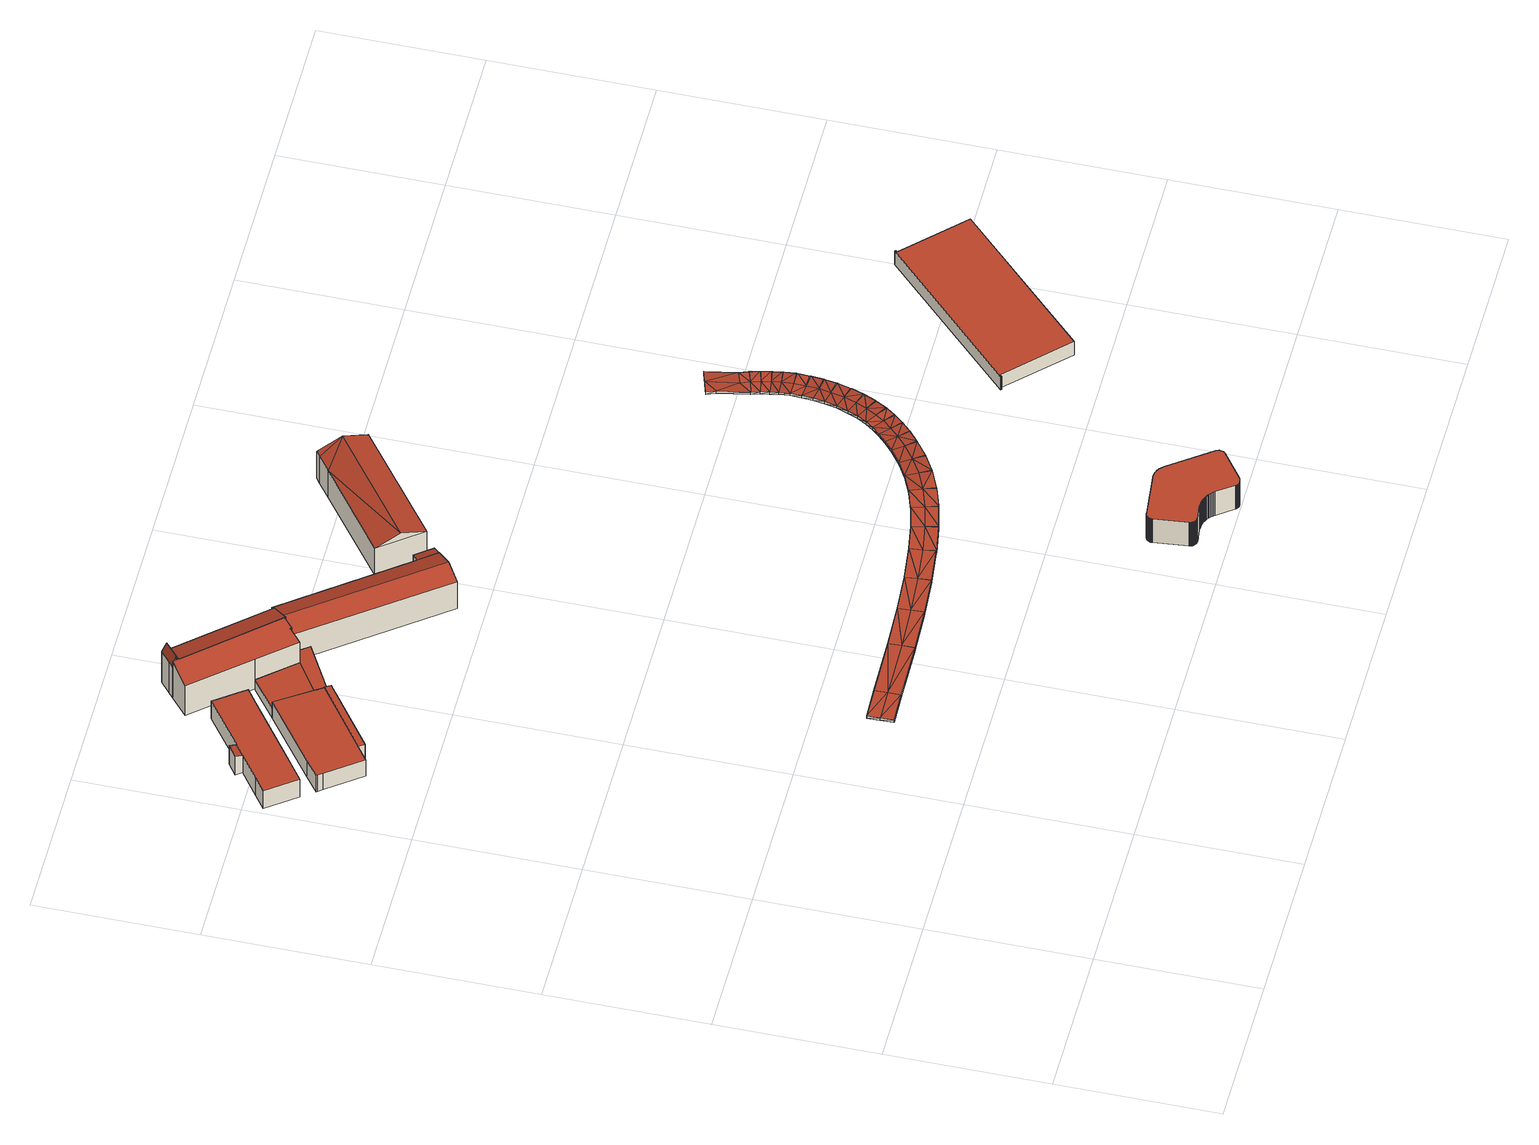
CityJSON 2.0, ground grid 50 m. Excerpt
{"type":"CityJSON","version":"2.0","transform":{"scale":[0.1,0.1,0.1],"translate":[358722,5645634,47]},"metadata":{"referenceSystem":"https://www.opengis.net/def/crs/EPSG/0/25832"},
"CityObjects":{
"building1":{"type":"Building","attributes":{"Gemeindeschluessel":"05315000","Geometrietyp2DReferenz":"3000","function":"31001_3021"},"children":["building1-1","building1-2"]},
"building1-1":{"type":"BuildingPart","attributes":{"roofType":"1000","measuredHeight":7.38},"parents":["building1"],"geometry":[{"type":"Solid","lod":"2","boundaries":[[[[0,1,2,3]],[[4,5,1,0]],[[6,7,5,4]],[[8,9,7,6]],[[10,11,9,8]],[[12,13,11,10]],[[14,15,13,12]],[[16,17,15,14]],[[18,19,17,16]],[[20,21,19,18]],[[22,23,21,20]],[[24,25,23,22]],[[22,20,18,16,14,12,10,8,6,4,0,3,24]],[[1,5,7,9,11,13,15,17,19,21,23,25,2]],[[3,2,25,24]]]],"semantics":{"surfaces":[{"type":"WallSurface"},{"type":"RoofSurface"},{"type":"GroundSurface"},{"type":"ClosureSurface"}],"values":[[0,0,0,0,0,0,0,0,0,0,0,0,1,2,3]]}}]},
"building1-2":{"type":"BuildingPart","attributes":{"roofType":"2100","measuredHeight":7.87},"parents":["building1"],"geometry":[{"type":"Solid","lod":"2","boundaries":[[[[3,2,26,27]],[[28,29,25,24]],[[27,26,29,28]],[[24,3,27,28]],[[2,25,29,26]],[[24,25,2,3]]]],"semantics":{"surfaces":[{"type":"WallSurface"},{"type":"RoofSurface"},{"type":"GroundSurface"},{"type":"ClosureSurface"}],"values":[[0,0,0,1,2,3]]}}]},
"building2":{"type":"Building","attributes":{"Gemeindeschluessel":"05315000","Geometrietyp2DReferenz":"3000","function":"51009_1610","roofType":"1000","measuredHeight":3.45},"geometry":[{"type":"Solid","lod":"2","boundaries":[[[[30,31,32,33]],[[34,35,31,30]],[[36,37,35,34]],[[38,39,37,36]],[[33,32,39,38]],[[36,34,30,33,38]],[[31,35,37,39,32]]]],"semantics":{"surfaces":[{"type":"WallSurface"},{"type":"RoofSurface"},{"type":"GroundSurface"}],"values":[[0,0,0,0,0,1,2]]}}]},
"building3":{"type":"Building","attributes":{"Gemeindeschluessel":"05315000","Geometrietyp2DReferenz":"3000","function":"31001_3021"},"children":["building3-1","building3-2","building3-3","building3-4","building3-5","building3-6","building3-7","building3-8"]},
"building3-1":{"type":"BuildingPart","attributes":{"roofType":"1000","measuredHeight":6.75},"parents":["building3"],"geometry":[{"type":"Solid","lod":"2","boundaries":[[[[40,41,42,43,44]],[[45,46,47,48,49]],[[50,51,52,53]],[[54,55,51,50]],[[56,57,55,54]],[[58,59,57,56]],[[44,43,59,58]],[[56,54,50,53,45,49,40,44,58]],[[42,47,46,52,51,55,57,59,43]],[[41,40,49,48]],[[47,42,41,48]],[[46,45,53,52]]]],"semantics":{"surfaces":[{"type":"WallSurface"},{"type":"RoofSurface"},{"type":"GroundSurface"},{"type":"ClosureSurface"}],"values":[[0,0,0,0,0,0,0,1,2,0,3,3]]}}]},
"building3-2":{"type":"BuildingPart","attributes":{"roofType":"1000","measuredHeight":6.95},"parents":["building3"],"geometry":[{"type":"Solid","lod":"2","boundaries":[[[[60,61,62,63]],[[64,53,52,61,60]],[[63,62,46,45,65]],[[64,60,63,65]],[[61,52,46,62]],[[65,45,53,64]],[[46,52,53,45]]]],"semantics":{"surfaces":[{"type":"WallSurface"},{"type":"RoofSurface"},{"type":"GroundSurface"},{"type":"ClosureSurface"}],"values":[[0,0,0,1,2,0,3]]}}]},
"building3-3":{"type":"BuildingPart","attributes":{"roofType":"2100","measuredHeight":15.3},"parents":["building3"],"geometry":[{"type":"Solid","lod":"2","boundaries":[[[[66,67,68,69]],[[70,71,72,67,66]],[[70,66,69,73,74,75,76,77]],[[68,67,72,78,79,80,81]],[[82,74,73]],[[68,81,82,73,69]],[[83,71,70,77,84]],[[79,78,83,84]],[[72,71,83,78]],[[84,77,76,85]],[[80,85,76,75,74,82,81]],[[80,79,84,85]]]],"semantics":{"surfaces":[{"type":"WallSurface"},{"type":"RoofSurface"},{"type":"GroundSurface"},{"type":"ClosureSurface"}],"values":[[0,0,1,2,0,3,0,3,3,0,3,3]]}}]},
"building3-4":{"type":"BuildingPart","attributes":{"roofType":"2100","measuredHeight":15.41},"parents":["building3"],"geometry":[{"type":"Solid","lod":"2","boundaries":[[[[86,87,88,89,90]],[[91,92,93,87,86]],[[94,95,96]],[[97,98,94,96]],[[99,100,101,98,97]],[[97,96,91,86,90,102,75,74,103,104,105,99]],[[88,87,93,94,98,101,106,81,80]],[[89,85,76,102,90]],[[88,80,85,89]],[[92,91,96,95]],[[94,93,92,95]],[[99,105,100]],[[103,74,82]],[[75,102,76]],[[81,82,74,75,76,85,80]],[[106,104,103,82,81]],[[101,100,105,104,106]]]],"semantics":{"surfaces":[{"type":"WallSurface"},{"type":"RoofSurface"},{"type":"GroundSurface"},{"type":"ClosureSurface"}],"values":[[0,0,0,0,0,1,2,0,3,0,3,0,0,0,3,3,3]]}}]},
"building3-5":{"type":"BuildingPart","attributes":{"roofType":"3100","measuredHeight":13.41},"parents":["building3"],"geometry":[{"type":"Solid","lod":"2","boundaries":[[[[107,108,109,110,111]],[[112,113,108,107]],[[89,88,113,112]],[[114,115,72,71]],[[116,117,118,115,114]],[[84,85,89,112,107,83]],[[111,116,114,71,83,107]],[[109,108,113,88,80,79,78,72,115,118]],[[110,117,116,111]],[[109,118,117,110]],[[88,89,85,80]],[[85,84,79,80]],[[79,84,83,78]],[[83,71,72,78]]]],"semantics":{"surfaces":[{"type":"WallSurface"},{"type":"RoofSurface"},{"type":"GroundSurface"},{"type":"ClosureSurface"}],"values":[[0,0,0,0,0,1,1,2,0,3,3,3,3,3]]}}]},
"building3-6":{"type":"BuildingPart","attributes":{"roofType":"1000","measuredHeight":3.99},"parents":["building3"],"geometry":[{"type":"Solid","lod":"2","boundaries":[[[[48,47,93,92]],[[95,94,42,41]],[[41,48,92,95]],[[47,42,94,93]],[[47,48,41,42]],[[94,95,92,93]]]],"semantics":{"surfaces":[{"type":"WallSurface"},{"type":"RoofSurface"},{"type":"GroundSurface"},{"type":"ClosureSurface"}],"values":[[0,0,1,2,3,3]]}}]},
"building3-7":{"type":"BuildingPart","attributes":{"roofType":"5000","measuredHeight":16.77},"parents":["building3"],"geometry":[{"type":"Solid","lod":"2","boundaries":[[[[119,69,68,120,121]],[[122,123,101,100]],[[121,120,123,122]],[[103,82,73,119,124,125]],[[121,124,119]],[[122,100,105,125,124,121]],[[68,81,106,101,123,120]],[[69,119,73]],[[68,69,73,82,81]],[[103,125,104]],[[81,82,103,104,106]],[[104,125,105]],[[104,105,100,101,106]]]],"semantics":{"surfaces":[{"type":"WallSurface"},{"type":"RoofSurface"},{"type":"GroundSurface"},{"type":"ClosureSurface"}],"values":[[0,0,0,1,1,1,2,0,3,0,3,0,3]]}}]},
"building3-8":{"type":"BuildingPart","attributes":{"roofType":"2100","measuredHeight":10.96},"parents":["building3"],"geometry":[{"type":"Solid","lod":"2","boundaries":[[[[110,109,126,127]],[[128,129,118,117]],[[127,126,129,128]],[[117,110,127,128]],[[109,118,129,126]],[[118,109,110,117]]]],"semantics":{"surfaces":[{"type":"WallSurface"},{"type":"RoofSurface"},{"type":"GroundSurface"},{"type":"ClosureSurface"}],"values":[[0,0,0,1,2,3]]}}]},
"building4":{"type":"Building","attributes":{"Geometrietyp2DReferenz":"2000","Gemeindeschluessel":"05315000","function":"53001_1830","roofType":"9999","measuredHeight":1},"geometry":[{"type":"Solid","lod":"2","boundaries":[[[[130,131,132]],[[131,133,132]],[[134,135,130]],[[135,131,130]],[[136,137,134]],[[137,135,134]],[[138,139,136]],[[139,137,136]],[[140,141,138]],[[141,139,138]],[[142,143,140]],[[143,141,140]],[[144,145,142]],[[145,143,142]],[[146,147,144]],[[147,145,144]],[[148,149,146]],[[149,147,146]],[[150,151,148]],[[151,149,148]],[[152,153,150]],[[153,151,150]],[[154,155,152]],[[155,153,152]],[[156,157,154]],[[157,155,154]],[[158,159,156]],[[159,157,156]],[[160,161,158]],[[161,159,158]],[[162,163,160]],[[163,161,160]],[[164,165,162]],[[165,163,162]],[[166,167,164]],[[167,165,164]],[[168,169,166]],[[169,167,166]],[[170,171,168]],[[171,169,168]],[[172,173,170]],[[173,171,170]],[[174,175,172]],[[175,173,172]],[[176,177,174]],[[177,175,174]],[[178,179,176]],[[179,177,176]],[[180,181,178]],[[181,179,178]],[[182,183,180]],[[183,181,180]],[[184,185,182]],[[185,183,182]],[[186,187,184]],[[187,185,184]],[[188,189,186]],[[189,187,186]],[[190,191,188]],[[191,189,188]],[[192,193,190]],[[193,191,190]],[[194,195,192]],[[195,193,192]],[[196,197,194]],[[197,195,194]],[[198,199,196]],[[199,197,196]],[[200,201,198]],[[201,199,198]],[[202,203,200]],[[203,201,200]],[[204,205,202]],[[205,203,202]],[[206,207,204]],[[207,205,204]],[[208,209,206]],[[209,207,206]],[[210,211,208]],[[211,209,208]],[[212,213,210]],[[213,211,210]],[[214,215,212]],[[215,213,212]],[[216,217,214]],[[217,215,214]],[[218,219,220]],[[219,221,220]],[[222,223,218]],[[223,219,218]],[[224,225,222]],[[225,223,222]],[[226,227,224]],[[227,225,224]],[[228,229,226]],[[229,227,226]],[[230,231,228]],[[231,229,228]],[[232,233,230]],[[233,231,230]],[[234,235,236]],[[236,235,216]],[[235,217,216]],[[237,234,236]],[[238,239,237]],[[239,234,237]],[[240,241,238]],[[241,239,238]],[[242,243,240]],[[243,241,240]],[[244,245,242]],[[245,243,242]],[[246,247,244]],[[247,245,244]],[[248,249,246]],[[249,247,246]],[[250,251,248]],[[251,249,248]],[[252,253,250]],[[253,251,250]],[[254,255,252]],[[255,253,252]],[[256,257,254]],[[257,255,254]],[[220,221,256]],[[221,257,256]],[[258,259,260]],[[260,259,232]],[[259,233,232]],[[261,258,260]],[[262,263,261]],[[263,258,261]],[[264,265,262]],[[265,263,262]],[[266,267,264]],[[267,265,264]],[[268,269,266]],[[269,267,266]],[[270,271,268]],[[271,269,268]],[[272,273,270]],[[273,271,270]],[[274,275,272]],[[275,273,272]],[[276,277,274]],[[277,275,274]],[[278,279,276]],[[279,277,276]],[[280,281,278]],[[281,279,278]],[[282,283,280]],[[283,281,280]],[[284,285,282]],[[285,283,282]],[[286,287,284]],[[287,285,284]],[[288,289,286]],[[289,287,286]],[[290,291,288]],[[291,289,288]],[[292,293,290]],[[293,291,290]],[[294,295,292]],[[295,293,292]],[[296,297,294]],[[297,295,294]],[[298,299,296]],[[299,297,296]],[[300,301,298]],[[301,299,298]],[[302,303,300]],[[304,305,306]],[[303,301,300]],[[306,307,302]],[[307,303,302]],[[305,307,306]],[[308,309,304]],[[309,305,304]],[[310,311,308]],[[311,309,308]],[[312,313,310]],[[313,311,310]],[[314,315,312]],[[315,313,312]],[[316,317,314]],[[317,315,314]],[[318,319,316]],[[319,317,316]],[[320,321,318]],[[321,319,318]],[[322,323,320]],[[323,321,320]],[[324,325,322]],[[325,323,322]],[[326,327,324]],[[327,325,324]],[[328,329,326]],[[329,327,326]],[[330,331,328]],[[331,329,328]],[[332,333,330]],[[333,331,330]],[[334,335,332]],[[335,333,332]],[[336,337,334]],[[337,335,334]],[[338,339,336]],[[339,337,336]],[[340,341,338]],[[341,339,338]],[[342,343,340]],[[343,341,340]],[[344,345,342]],[[345,343,342]],[[132,133,344]],[[133,345,344]],[[247,249,346]],[[251,347,348]],[[249,251,348]],[[249,348,346]],[[247,346,349]],[[245,247,349]],[[245,349,350]],[[243,245,351]],[[351,245,350]],[[241,243,352]],[[352,243,351]],[[239,241,352]],[[239,352,353]],[[234,239,353]],[[234,353,354]],[[355,235,354]],[[354,235,234]],[[356,217,355]],[[355,217,235]],[[357,215,356]],[[356,215,217]],[[358,213,215]],[[358,215,357]],[[359,211,213]],[[359,213,358]],[[360,209,211]],[[360,211,359]],[[361,207,360]],[[360,207,209]],[[362,205,361]],[[361,205,207]],[[363,203,362]],[[362,203,205]],[[364,201,203]],[[364,203,363]],[[365,199,201]],[[365,201,364]],[[366,197,199]],[[366,199,365]],[[367,195,197]],[[367,197,366]],[[368,193,195]],[[368,195,367]],[[369,191,193]],[[369,193,368]],[[370,189,191]],[[370,191,369]],[[371,189,370]],[[371,187,189]],[[183,185,371]],[[371,185,187]],[[372,221,223]],[[223,221,219]],[[347,372,223]],[[347,223,225]],[[227,347,225]],[[348,347,231]],[[231,347,229]],[[229,347,227]],[[233,348,231]],[[346,348,258]],[[258,348,259]],[[259,348,233]],[[263,346,258]],[[349,346,267]],[[267,346,265]],[[265,346,263]],[[269,349,267]],[[350,349,273]],[[273,349,271]],[[277,350,275]],[[271,349,269]],[[275,350,273]],[[351,350,277]],[[279,281,351]],[[279,351,277]],[[352,351,283]],[[283,351,281]],[[285,287,352]],[[285,352,283]],[[353,352,289]],[[289,352,287]],[[291,293,353]],[[291,353,289]],[[354,353,295]],[[295,353,293]],[[297,299,354]],[[297,354,295]],[[307,355,303]],[[303,355,354]],[[303,354,301]],[[301,354,299]],[[311,356,309]],[[309,356,305]],[[305,356,355]],[[305,355,307]],[[317,357,315]],[[315,357,356]],[[315,356,313]],[[313,356,311]],[[323,358,321]],[[321,358,319]],[[319,358,357]],[[319,357,317]],[[329,359,327]],[[327,359,325]],[[325,359,358]],[[325,358,323]],[[335,360,333]],[[333,360,331]],[[331,360,359]],[[331,359,329]],[[341,361,339]],[[339,361,360]],[[339,360,337]],[[337,360,335]],[[345,362,343]],[[133,362,345]],[[343,362,361]],[[343,361,341]],[[137,363,135]],[[135,363,362]],[[135,362,131]],[[131,362,133]],[[143,364,141]],[[141,364,139]],[[139,364,363]],[[139,363,137]],[[149,365,147]],[[147,365,364]],[[147,364,145]],[[145,364,143]],[[155,366,153]],[[153,366,365]],[[153,365,151]],[[151,365,149]],[[161,367,159]],[[159,367,366]],[[159,366,157]],[[157,366,155]],[[167,368,165]],[[165,368,163]],[[163,368,367]],[[163,367,161]],[[173,369,171]],[[171,369,169]],[[169,369,368]],[[169,368,167]],[[175,370,173]],[[173,370,369]],[[179,371,177]],[[177,371,370]],[[177,370,175]],[[181,183,179]],[[179,183,371]],[[257,221,255]],[[253,255,372]],[[372,255,221]],[[372,347,253]],[[251,253,347]],[[373,212,210]],[[373,374,212]],[[375,210,208]],[[375,373,210]],[[376,375,206]],[[375,208,206]],[[377,376,204]],[[378,222,220]],[[222,218,220]],[[379,222,378]],[[379,224,222]],[[226,224,379]],[[380,230,379]],[[230,228,379]],[[228,226,379]],[[232,230,380]],[[381,261,380]],[[261,260,380]],[[260,232,380]],[[262,261,381]],[[382,266,381]],[[266,264,381]],[[264,262,381]],[[268,266,382]],[[383,272,382]],[[272,270,382]],[[270,268,382]],[[274,272,383]],[[384,276,383]],[[276,274,383]],[[278,384,280]],[[278,276,384]],[[385,282,384]],[[282,280,384]],[[284,385,286]],[[284,282,385]],[[386,288,385]],[[288,286,385]],[[290,386,292]],[[290,288,386]],[[387,294,386]],[[294,292,386]],[[296,387,298]],[[296,294,387]],[[306,302,388]],[[302,387,388]],[[302,300,387]],[[300,298,387]],[[310,308,389]],[[376,206,204]],[[390,377,202]],[[377,204,202]],[[391,202,200]],[[391,390,202]],[[392,200,198]],[[392,391,200]],[[393,198,196]],[[393,392,198]],[[394,196,194]],[[394,393,196]],[[395,194,192]],[[395,394,194]],[[396,192,190]],[[396,395,192]],[[397,190,188]],[[397,396,190]],[[398,188,186]],[[398,397,188]],[[182,398,184]],[[398,186,184]],[[316,314,399]],[[308,304,389]],[[304,388,389]],[[304,306,388]],[[314,389,399]],[[314,312,389]],[[312,310,389]],[[322,320,374]],[[320,318,374]],[[318,399,374]],[[318,316,399]],[[328,326,373]],[[326,324,373]],[[324,374,373]],[[324,322,374]],[[334,332,375]],[[332,330,375]],[[330,373,375]],[[330,328,373]],[[340,338,376]],[[338,375,376]],[[338,336,375]],[[336,334,375]],[[132,344,377]],[[344,342,377]],[[342,376,377]],[[342,340,376]],[[136,134,390]],[[134,377,390]],[[134,130,377]],[[130,132,377]],[[142,140,391]],[[140,138,391]],[[138,390,391]],[[138,136,390]],[[148,146,392]],[[146,391,392]],[[146,144,391]],[[144,142,391]],[[154,152,393]],[[152,392,393]],[[152,150,392]],[[150,148,392]],[[160,158,394]],[[158,393,394]],[[158,156,393]],[[156,154,393]],[[166,164,395]],[[164,162,395]],[[162,394,395]],[[162,160,394]],[[172,170,396]],[[170,168,396]],[[168,395,396]],[[168,166,395]],[[174,172,397]],[[172,396,397]],[[178,176,398]],[[176,397,398]],[[176,174,397]],[[180,178,182]],[[178,398,182]],[[256,254,220]],[[252,378,254]],[[378,220,254]],[[378,252,379]],[[250,379,252]],[[250,380,379]],[[248,380,250]],[[248,381,380]],[[246,381,248]],[[246,382,381]],[[244,382,246]],[[244,383,382]],[[242,384,244]],[[384,383,244]],[[240,385,242]],[[385,384,242]],[[238,385,240]],[[238,386,385]],[[237,386,238]],[[237,387,386]],[[388,387,236]],[[387,237,236]],[[389,388,216]],[[388,236,216]],[[399,389,214]],[[389,216,214]],[[374,214,212]],[[374,399,214]]]],"semantics":{"surfaces":[{"type":"WallSurface"},{"type":"GroundSurface"},{"type":"RoofSurface"}],"values":[[0,0,0,0,0,0,0,0,0,0,0,0,0,0,0,0,0,0,0,0,0,0,0,0,0,0,0,0,0,0,0,0,0,0,0,0,0,0,0,0,0,0,0,0,0,0,0,0,0,0,0,0,0,0,0,0,0,0,0,0,0,0,0,0,0,0,0,0,0,0,0,0,0,0,0,0,0,0,0,0,0,0,0,0,0,0,0,0,0,0,0,0,0,0,0,0,0,0,0,0,0,0,0,0,0,0,0,0,0,0,0,0,0,0,0,0,0,0,0,0,0,0,0,0,0,0,0,0,0,0,0,0,0,0,0,0,0,0,0,0,0,0,0,0,0,0,0,0,0,0,0,0,0,0,0,0,0,0,0,0,0,0,0,0,0,0,0,0,0,0,0,0,0,0,0,0,0,0,0,0,0,0,0,0,0,0,0,0,0,0,0,0,0,0,0,0,0,0,0,0,0,0,0,0,0,0,0,0,0,0,0,0,0,0,0,0,1,1,1,1,1,1,1,1,1,1,1,1,1,1,1,1,1,1,1,1,1,1,1,1,1,1,1,1,1,1,1,1,1,1,1,1,1,1,1,1,1,1,1,1,1,1,1,1,1,1,1,1,1,1,1,1,1,1,1,1,1,1,1,1,1,1,1,1,1,1,1,1,1,1,1,1,1,1,1,1,1,1,1,1,1,1,1,1,1,1,1,1,1,1,1,1,1,1,1,1,1,1,1,1,1,1,1,1,1,1,1,1,1,1,1,1,1,1,1,1,1,1,1,1,1,1,1,1,1,1,1,1,1,1,1,1,1,1,1,1,1,1,1,1,1,1,1,1,1,1,1,1,1,1,1,1,1,1,1,1,2,2,2,2,2,2,2,2,2,2,2,2,2,2,2,2,2,2,2,2,2,2,2,2,2,2,2,2,2,2,2,2,2,2,2,2,2,2,2,2,2,2,2,2,2,2,2,2,2,2,2,2,2,2,2,2,2,2,2,2,2,2,2,2,2,2,2,2,2,2,2,2,2,2,2,2,2,2,2,2,2,2,2,2,2,2,2,2,2,2,2,2,2,2,2,2,2,2,2,2,2,2,2,2,2,2,2,2,2,2,2,2,2,2,2,2,2,2,2,2,2,2,2,2,2,2,2,2,2,2,2,2,2,2,2,2,2,2,2,2,2,2,2,2,2,2,2,2,2,2,2,2,2,2,2,2,2,2,2,2]]}}]},
"building5":{"type":"Building","attributes":{"Gemeindeschluessel":"05315000","Geometrietyp2DReferenz":"3000","function":"31001_3014","roofType":"1000","measuredHeight":9.89},"address":[{"country":"Germany","locality":"Köln","thoroughfareNumber":"105","thoroughfareName":"Pfälzischer Ring"}],"geometry":[{"type":"Solid","lod":"2","boundaries":[[[[400,401,402,403]],[[404,405,401,400]],[[406,407,405,404]],[[408,409,407,406]],[[410,411,409,408]],[[412,413,411,410]],[[414,415,413,412]],[[416,417,415,414]],[[418,419,417,416]],[[420,421,419,418]],[[422,423,421,420]],[[424,425,423,422]],[[426,427,425,424]],[[428,429,427,426]],[[430,431,429,428]],[[432,433,431,430]],[[434,435,433,432]],[[436,437,435,434]],[[438,439,437,436]],[[440,441,439,438]],[[442,443,441,440]],[[444,445,443,442]],[[446,447,445,444]],[[448,449,447,446]],[[450,451,449,448]],[[452,453,451,450]],[[454,455,453,452]],[[456,457,455,454]],[[458,459,457,456]],[[460,461,459,458]],[[462,463,461,460]],[[464,465,463,462]],[[466,467,465,464]],[[468,469,467,466]],[[470,471,469,468]],[[472,473,471,470]],[[474,475,473,472]],[[476,477,475,474]],[[478,479,477,476]],[[480,481,479,478]],[[482,483,481,480]],[[484,485,483,482]],[[486,487,485,484]],[[488,489,487,486]],[[490,491,489,488]],[[492,493,491,490]],[[494,495,493,492]],[[496,497,495,494]],[[498,499,497,496]],[[500,501,499,498]],[[502,503,501,500]],[[504,505,503,502]],[[506,507,505,504]],[[508,509,507,506]],[[510,511,509,508]],[[512,513,511,510]],[[514,515,513,512]],[[516,517,515,514]],[[518,519,517,516]],[[520,521,519,518]],[[522,523,521,520]],[[524,525,523,522]],[[526,527,525,524]],[[528,529,527,526]],[[530,531,529,528]],[[532,533,531,530]],[[534,535,533,532]],[[536,537,535,534]],[[538,539,537,536]],[[540,541,539,538]],[[542,543,541,540]],[[544,545,543,542]],[[546,547,545,544]],[[548,549,547,546]],[[550,551,549,548]],[[552,553,551,550]],[[554,555,553,552]],[[556,557,555,554]],[[558,559,557,556]],[[560,561,559,558]],[[562,563,561,560]],[[564,565,563,562]],[[566,567,565,564]],[[403,402,567,566]],[[564,562,560,558,556,554,552,550,548,546,544,542,540,538,536,534,532,530,528,526,524,522,520,518,516,514,512,510,508,506,504,502,500,498,496,494,492,490,488,486,484,482,480,478,476,474,472,470,468,466,464,462,460,458,456,454,452,450,448,446,444,442,440,438,436,434,432,430,428,426,424,422,420,418,416,414,412,410,408,406,404,400,403,566]],[[401,405,407,409,411,413,415,417,419,421,423,425,427,429,431,433,435,437,439,441,443,445,447,449,451,453,455,457,459,461,463,465,467,469,471,473,475,477,479,481,483,485,487,489,491,493,495,497,499,501,503,505,507,509,511,513,515,517,519,521,523,525,527,529,531,533,535,537,539,541,543,545,547,549,551,553,555,557,559,561,563,565,567,402]]]],"semantics":{"surfaces":[{"type":"WallSurface"},{"type":"RoofSurface"},{"type":"GroundSurface"}],"values":[[0,0,0,0,0,0,0,0,0,0,0,0,0,0,0,0,0,0,0,0,0,0,0,0,0,0,0,0,0,0,0,0,0,0,0,0,0,0,0,0,0,0,0,0,0,0,0,0,0,0,0,0,0,0,0,0,0,0,0,0,0,0,0,0,0,0,0,0,0,0,0,0,0,0,0,0,0,0,0,0,0,0,0,0,1,2]]}}]},
"building6":{"type":"Building","attributes":{"Gemeindeschluessel":"05315000","Geometrietyp2DReferenz":"3000","function":"31001_3021","roofType":"5000","measuredHeight":14.19},"geometry":[{"type":"Solid","lod":"2","boundaries":[[[[568,569,570,571]],[[572,573,569,568]],[[574,575,573,572]],[[576,577,575,574]],[[578,579,577,576]],[[571,570,579,578]],[[576,580,581,578]],[[580,574,572]],[[580,572,568]],[[581,580,568]],[[568,571,581]],[[578,581,571]],[[574,580,576]],[[569,573,575,577,579,570]]]],"semantics":{"surfaces":[{"type":"WallSurface"},{"type":"RoofSurface"},{"type":"GroundSurface"}],"values":[[0,0,0,0,0,0,1,1,1,1,1,0,0,2]]}}]},
"building7":{"type":"Building","attributes":{"Gemeindeschluessel":"05315000","Geometrietyp2DReferenz":"3000","function":"31001_2000","roofType":"1000","measuredHeight":5.54},"geometry":[{"type":"Solid","lod":"2","boundaries":[[[[582,583,584,585]],[[586,587,583,582]],[[588,589,587,586]],[[590,591,589,588]],[[592,593,591,590]],[[594,595,593,592]],[[596,597,595,594]],[[585,584,597,596]],[[594,592,590,588,586,582,585,596]],[[583,587,589,591,593,595,597,584]]]],"semantics":{"surfaces":[{"type":"WallSurface"},{"type":"RoofSurface"},{"type":"GroundSurface"}],"values":[[0,0,0,0,0,0,0,0,1,2]]}}]}
},
"vertices":[
[162,2553,94],[162,2553,21],[162,2554,21],[162,2554,94],[310,2663,94],[310,2663,21],[360,2596,94],[360,2596,21],[378,2571,94],[378,2571,21],[333,2538,94],[333,2538,21],[304,2517,94],[304,2517,21],[159,2410,94],[159,2410,21],[120,2381,94],[120,2381,21],[72,2346,94],[72,2346,21],[4,2437,94],[4,2437,21],[48,2470,94],[48,2470,21],[126,2527,94],[126,2527,21],
[149,2572,21],[149,2572,99],[113,2545,99],[113,2545,21],
[556,2462,48],[556,2462,14],[439,2384,14],[439,2384,48],[587,2497,48],[587,2497,14],[625,2447,48],[625,2447,14],[460,2354,48],[460,2354,14],
[363,2497,77],[363,2497,49],[363,2497,9],[165,2348,9],[165,2348,77],[452,2366,77],[452,2366,9],[439,2384,9],[439,2384,49],[439,2384,77],[205,2185,77],[205,2185,9],[249,2217,9],[249,2217,77],[126,2290,77],[126,2290,9],[116,2304,77],[116,2304,9],[113,2308,77],[113,2308,9],
[261,2200,79],[261,2200,9],[463,2348,9],[463,2348,79],[249,2217,79],[452,2366,79],
[547,2700,135],[547,2700,9],[440,2821,9],[440,2821,135],[668,2564,135],[668,2564,127],[668,2564,9],[437,2818,137],[388,2775,162],[436,2720,162],[613,2521,162],[616,2518,162],[635,2534,9],[616,2518,9],[613,2521,9],[388,2775,9],[388,2775,137],[635,2534,144],[616,2518,134],[613,2521,134],
[587,2497,150],[587,2497,9],[589,2494,9],[589,2494,121],[589,2494,150],[556,2462,133],[556,2462,49],[556,2462,9],[461,2571,9],[461,2571,49],[461,2571,133],[315,2740,133],[315,2740,9],[374,2791,162],[374,2791,137],[374,2791,9],[613,2521,164],[384,2780,162],[381,2783,162],[378,2786,162],[381,2783,9],
[950,2120,144],[950,2120,9],[1000,2159,9],[1000,2159,119],[1000,2159,120],[901,2082,120],[901,2082,9],[680,2574,121],[680,2574,9],[958,2213,120],[958,2213,119],[958,2213,9],
[440,2821,137],[427,2836,9],[427,2836,137],[390,2805,137],[390,2805,9],[426,2822,177],[381,2783,179],
[1028,2180,9],[1028,2180,105],[988,2232,105],[988,2232,9],
[1730,906,75],[1730,906,65],[1732,907,75],[1732,907,65],[1679,876,78],[1679,876,68],[1677,875,78],[1677,875,68],[1675,874,78],[1675,874,68],[1613,847,81],[1613,847,71],[1611,846,81],[1611,846,71],[1609,845,81],[1609,845,71],[1541,823,84],[1541,823,74],[1539,822,84],[1539,822,74],[1537,822,84],[1537,822,74],[1460,804,87],[1460,804,77],[1459,803,87],[1459,803,77],[1458,803,87],[1458,803,77],[1367,788,89],[1367,788,79],[1366,788,89],[1366,788,79],[1365,788,89],[1365,788,79],[1250,774,92],[1250,774,82],[1249,774,92],[1249,774,82],[1248,774,92],[1248,774,82],[1122,764,94],[1122,764,84],[1121,764,94],[1121,764,84],[981,758,93],[981,758,83],[980,758,93],[980,758,83],[795,754,91],[795,754,81],[696,752,89],[696,752,79],[695,792,89],[695,792,79],[694,832,89],[694,832,79],[793,834,91],[793,834,81],[978,838,93],[978,838,83],[1117,844,94],[1117,844,84],[1241,853,92],[1241,853,82],[1355,867,89],[1355,867,79],[1443,882,87],[1443,882,77],[1517,899,84],[1517,899,74],[1582,921,81],[1582,921,71],[1640,946,78],[1640,946,68],[1688,974,75],[1688,974,65],[1733,1007,72],[1733,1007,62],[1763,1033,70],[1763,1033,60],[1789,1058,68],[1789,1058,58],[1811,1082,66],[1811,1082,56],[1828,1105,65],[1828,1105,55],[1846,1134,63],[1846,1134,53],[1934,1607,40],[1934,1607,30],[1896,1594,40],[1896,1594,30],[1948,1509,45],[1948,1509,35],[1958,1480,46],[1958,1480,36],[1958,1479,46],[1958,1479,36],[1958,1478,46],[1958,1478,36],[1966,1448,47],[1966,1448,37],[1966,1447,47],[1966,1447,37],[1875,1203,49],[1861,1167,51],[1861,1167,61],[1875,1203,59],[1885,1240,57],[1885,1240,47],[1892,1275,55],[1892,1275,45],[1896,1310,53],[1896,1310,43],[1898,1344,52],[1898,1344,42],[1896,1377,50],[1896,1377,40],[1893,1403,48],[1893,1403,38],[1888,1430,47],[1888,1430,37],[1881,1456,46],[1881,1456,36],[1867,1554,41],[1867,1554,31],[1858,1582,40],[1858,1582,30],[1972,1417,38],[1966,1446,37],[1966,1446,47],[1972,1417,48],[1972,1415,48],[1972,1415,38],[1972,1414,48],[1972,1414,38],[1976,1385,50],[1976,1385,40],[1976,1383,50],[1976,1383,40],[1976,1382,50],[1976,1382,40],[1978,1346,52],[1978,1346,42],[1978,1344,52],[1978,1344,42],[1978,1342,52],[1978,1342,42],[1976,1305,53],[1976,1305,43],[1976,1303,53],[1976,1303,43],[1976,1302,53],[1976,1302,43],[1971,1264,55],[1971,1264,45],[1971,1262,55],[1971,1262,45],[1971,1261,55],[1971,1261,45],[1963,1223,57],[1963,1223,47],[1963,1221,57],[1963,1221,47],[1963,1220,57],[1963,1220,47],[1951,1179,59],[1951,1179,49],[1951,1178,59],[1951,1178,49],[1950,1176,59],[1950,1176,49],[1936,1137,61],[1936,1137,51],[1934,1134,61],[1934,1134,51],[1935,1136,61],[1935,1136,51],[1917,1098,63],[1917,1098,53],[1916,1097,63],[1916,1097,53],[1915,1095,63],[1915,1095,53],[1896,1062,65],[1896,1062,55],[1895,1061,65],[1895,1061,55],[1894,1059,65],[1894,1059,55],[1874,1033,66],[1874,1033,56],[1873,1031,66],[1873,1031,56],[1872,1030,66],[1872,1030,56],[1848,1003,68],[1848,1003,58],[1847,1002,68],[1847,1002,58],[1846,1001,68],[1846,1001,58],[1818,974,70],[1818,974,60],[1817,974,70],[1817,974,60],[1816,973,70],[1816,973,60],[1783,945,72],[1783,945,62],[1782,944,72],[1782,944,62],[1781,943,72],[1781,943,62],[1733,908,75],[1733,908,65],[1933,1409,38],[1920,1467,36],[1927,1438,37],[1936,1380,40],[1938,1344,42],[1936,1306,43],[1932,1268,45],[1924,1231,47],[1913,1190,49],[1898,1151,51],[1881,1115,53],[1862,1083,55],[1842,1057,56],[1818,1030,58],[1790,1003,60],[1757,975,62],[1710,941,65],[1658,910,68],[1597,883,71],[1528,861,74],[1451,843,77],[1360,827,79],[1245,814,82],[1119,804,84],[980,798,83],[794,794,81],[1910,1496,35],[1818,1030,68],[1842,1057,66],[1790,1003,70],[1757,975,72],[1710,941,75],[1910,1496,45],[1920,1467,46],[1927,1438,47],[1933,1409,48],[1936,1380,50],[1938,1344,52],[1936,1306,53],[1932,1268,55],[1924,1231,57],[1913,1190,59],[1898,1151,61],[1881,1115,63],[1658,910,78],[1597,883,81],[1528,861,84],[1451,843,87],[1360,827,89],[1245,814,92],[1119,804,94],[980,798,93],[794,794,91],[1862,1083,65],
[1916,79,107],[1916,79,8],[1917,82,8],[1917,82,107],[1915,77,107],[1915,77,8],[1913,74,107],[1913,74,8],[1911,72,107],[1911,72,8],[1909,71,107],[1909,71,8],[1824,8,107],[1824,8,8],[1821,7,107],[1821,7,8],[1819,6,107],[1819,6,8],[1816,5,107],[1816,5,8],[1814,5,107],[1814,5,8],[1811,5,107],[1811,5,8],[1808,5,107],[1808,5,8],[1806,5,107],[1806,5,8],[1803,6,107],[1803,6,8],[1801,8,107],[1801,8,8],[1798,9,107],[1798,9,8],[1796,11,107],[1796,11,8],[1795,13,107],[1795,13,8],[1758,64,107],[1758,64,8],[1755,68,107],[1755,68,8],[1752,71,107],[1752,71,8],[1748,75,107],[1748,75,8],[1744,78,107],[1744,78,8],[1741,81,107],[1741,81,8],[1736,83,107],[1736,83,8],[1732,86,107],[1732,86,8],[1728,88,107],[1728,88,8],[1723,90,107],[1723,90,8],[1719,91,107],[1719,91,8],[1714,93,107],[1714,93,8],[1709,93,107],[1709,93,8],[1704,94,107],[1704,94,8],[1699,94,107],[1699,94,8],[1695,94,107],[1695,94,8],[1690,94,107],[1690,94,8],[1647,89,107],[1647,89,8],[1644,89,107],[1644,89,8],[1642,90,107],[1642,90,8],[1639,90,107],[1639,90,8],[1636,91,107],[1636,91,8],[1634,92,107],[1634,92,8],[1632,94,107],[1632,94,8],[1630,96,107],[1630,96,8],[1628,98,107],[1628,98,8],[1627,100,107],[1627,100,8],[1626,103,107],[1626,103,8],[1625,105,107],[1625,105,8],[1624,108,107],[1624,108,8],[1613,213,107],[1613,213,8],[1613,216,107],[1613,216,8],[1613,218,107],[1613,218,8],[1614,221,107],[1614,221,8],[1615,223,107],[1615,223,8],[1616,226,107],[1616,226,8],[1618,228,107],[1618,228,8],[1619,230,107],[1619,230,8],[1621,232,107],[1621,232,8],[1624,233,107],[1624,233,8],[1626,234,107],[1626,234,8],[1629,235,107],[1629,235,8],[1631,235,107],[1631,235,8],[1769,250,107],[1769,250,8],[1773,251,107],[1773,251,8],[1778,251,107],[1778,251,8],[1782,250,107],[1782,250,8],[1786,250,107],[1786,250,8],[1790,249,107],[1790,249,8],[1794,247,107],[1794,247,8],[1797,246,107],[1797,246,8],[1801,244,107],[1801,244,8],[1805,242,107],[1805,242,8],[1808,240,107],[1808,240,8],[1811,237,107],[1811,237,8],[1814,234,107],[1814,234,8],[1817,231,107],[1817,231,8],[1820,228,107],[1820,228,8],[1914,100,107],[1914,100,8],[1915,97,107],[1915,97,8],[1916,95,107],[1916,95,8],[1917,92,107],[1917,92,8],[1918,90,107],[1918,90,8],[1918,87,107],[1918,87,8],[1917,84,107],[1917,84,8],
[1235,2541,122],[1235,2541,10],[972,2342,10],[972,2342,122],[1282,2578,122],[1282,2578,10],[1300,2591,122],[1300,2591,10],[1398,2462,122],[1398,2462,10],[1070,2212,122],[1070,2212,10],[1349,2526,152],[1021,2277,152],
[2501,1182,58],[2501,1182,2],[2095,774,2],[2095,774,58],[2503,1180,58],[2503,1180,2],[2499,1175,58],[2499,1175,2],[2673,1001,58],[2673,1001,2],[2277,602,58],[2277,602,2],[2102,777,58],[2102,777,2],[2097,772,58],[2097,772,2]
]}
